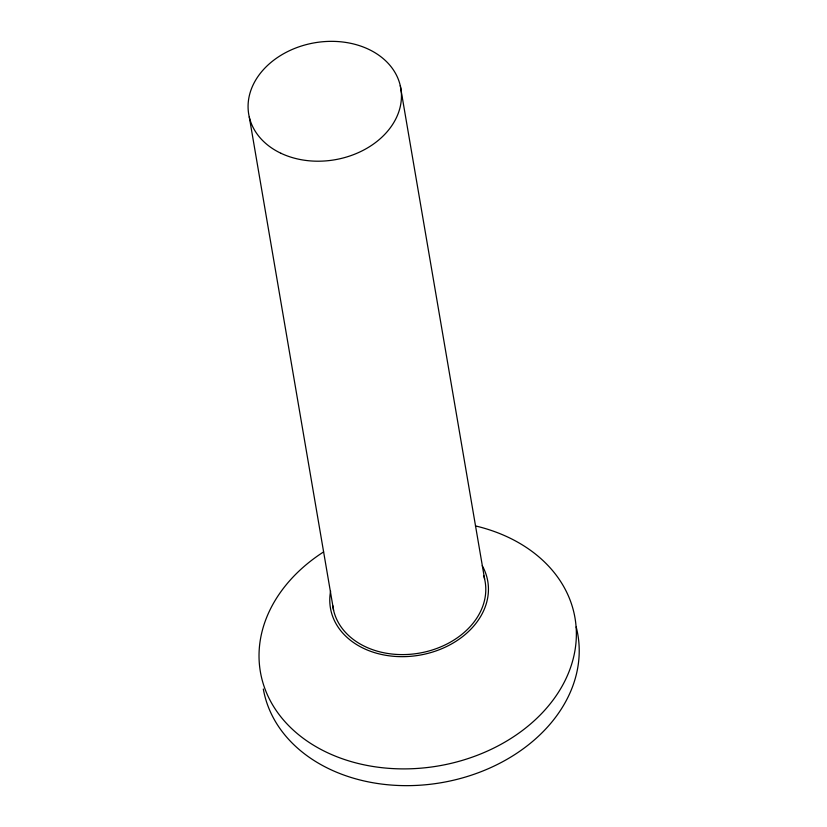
<?xml version="1.0" encoding="UTF-8"?>
<svg xmlns="http://www.w3.org/2000/svg" width="827" height="827" viewBox="0 0 827 827"><rect width="100%" height="100%" fill="white"/><g stroke="black" fill="none" stroke-linecap="round" stroke-linejoin="round"><path stroke-width="1.24" d="M400.268 85.636L484.612 579.034M249.268 116.917L333.601 610.305M576.181 626.928A159.601 122.789 -9.7 0 1 446.663 781.701A159.601 122.789 -9.7 0 1 263.317 689.005M475.453 525.92A159.601 122.789 -9.7 0 1 552.085 701.358A159.601 122.789 -9.7 0 1 309.732 742.822A159.601 122.789 -9.7 0 1 323.626 551.898M482.244 565.73A79.795 61.394 -9.7 0 1 419.082 655.253A79.795 61.394 -9.7 0 1 330.614 591.078M483.661 575.582A77.138 59.348 -9.7 0 1 421.78 652.679A77.138 59.348 -9.7 0 1 332.764 605.612M280.88 153.243A77.138 59.348 -9.7 0 0 401.178 101.142A77.138 59.348 -9.7 0 0 292.241 49.444A77.138 59.348 -9.7 0 0 280.88 153.243"/></g></svg>
